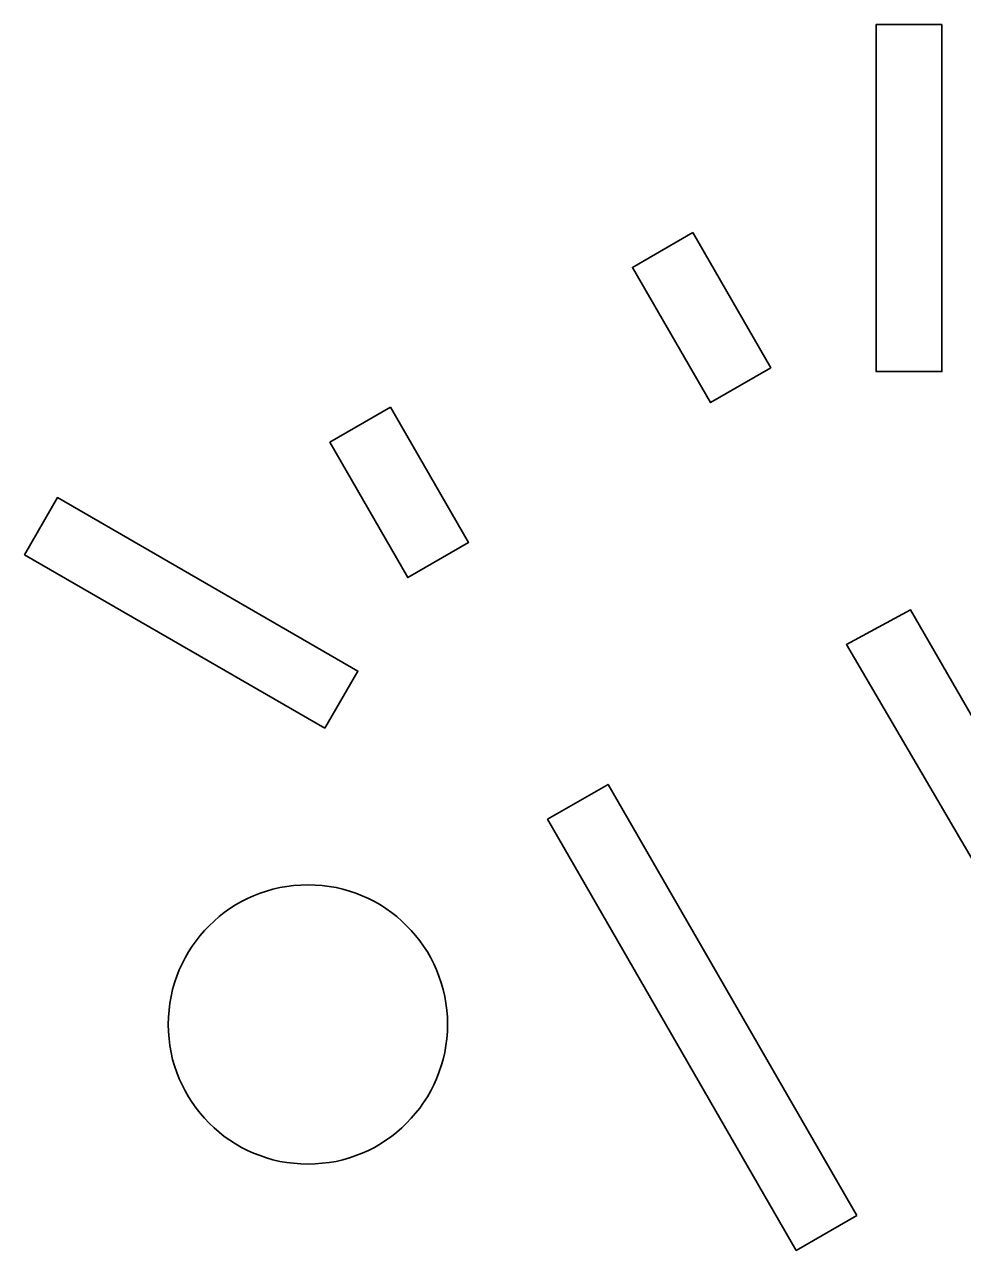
# Model space of a CAD drawing. Header units: centimetres. Extents: x -71 to 43, y 6 to 54.
# Drawn here: x 19.85 to 28.39, y 36.99 to 48.13 of the extents above; entities that cross this region are included whole.
import ezdxf

# ---------------------------------------------------------------- set-up
doc = ezdxf.new("R2010")
doc.units = ezdxf.units.CM
doc.header["$MEASUREMENT"] = 0
doc.layers.add('Camada 1', color=7, linetype='Continuous')

msp = doc.modelspace()

# ---------------------------------------------------------------- linework, layer by layer
at = {"layer": 'Camada 1', "color": 240, "lineweight": 35}
for points, knots in [([(28.19698, 48.13239), (28.19698, 48.13239), (27.59698, 48.13239), (27.59698, 48.13239), (27.59698, 48.13239), (27.59698, 48.13239), (27.59698, 44.97739), (27.59698, 44.97739), (27.59698, 44.97739), (27.59698, 44.97739), (28.19698, 44.97739), (28.19698, 44.97739), (28.19698, 44.97739), (28.19698, 44.97739), (28.19698, 48.13239), (28.19698, 48.13239)], [0, 0, 0, 0, 0.2, 0.2, 0.2, 0.2, 0.4, 0.4, 0.4, 0.4, 0.6, 0.6, 0.6, 0.6, 1, 1, 1, 1]), ([(25.93198, 46.24239), (25.93198, 46.24239), (25.38198, 45.92489), (25.38198, 45.92489), (25.38198, 45.92489), (25.38198, 45.92489), (26.09198, 44.69489), (26.09198, 44.69489), (26.09198, 44.69489), (26.09198, 44.69489), (26.63947, 45.01239), (26.63947, 45.01239), (26.63947, 45.01239), (26.63947, 45.01239), (25.93198, 46.24239), (25.93198, 46.24239)], [0, 0, 0, 0, 0.2, 0.2, 0.2, 0.2, 0.4, 0.4, 0.4, 0.4, 0.6, 0.6, 0.6, 0.6, 1, 1, 1, 1]), ([(23.17948, 44.65239), (23.17948, 44.65239), (22.62947, 44.33489), (22.62947, 44.33489), (22.62947, 44.33489), (22.62947, 44.33489), (23.33948, 43.10489), (23.33948, 43.10489), (23.33948, 43.10489), (23.33948, 43.10489), (23.88948, 43.42239), (23.88948, 43.42239), (23.88948, 43.42239), (23.88948, 43.42239), (23.17948, 44.65239), (23.17948, 44.65239)], [0, 0, 0, 0, 0.2, 0.2, 0.2, 0.2, 0.4, 0.4, 0.4, 0.4, 0.6, 0.6, 0.6, 0.6, 1, 1, 1, 1]), ([(22.58448, 41.73489), (22.58448, 41.73489), (19.85198, 43.31239), (19.85198, 43.31239), (19.85198, 43.31239), (19.85198, 43.31239), (20.15198, 43.83238), (20.15198, 43.83238), (20.15198, 43.83238), (20.15198, 43.83238), (22.88448, 42.25488), (22.88448, 42.25488), (22.88448, 42.25488), (22.88448, 42.25488), (22.58448, 41.73489), (22.58448, 41.73489)], [0, 0, 0, 0, 0.2, 0.2, 0.2, 0.2, 0.4, 0.4, 0.4, 0.4, 0.6, 0.6, 0.6, 0.6, 1, 1, 1, 1]), ([(30.17197, 38.89488), (30.17197, 38.89488), (29.62448, 38.57738), (29.62448, 38.57738), (29.62448, 38.57738), (29.62448, 38.57738), (27.32698, 42.49488), (27.32698, 42.49488), (27.32698, 42.49488), (27.32698, 42.49488), (27.90947, 42.81238), (27.90947, 42.81238), (27.90947, 42.81238), (27.90947, 42.81238), (30.17197, 38.89488), (30.17197, 38.89488)], [0, 0, 0, 0, 0.2, 0.2, 0.2, 0.2, 0.4, 0.4, 0.4, 0.4, 0.6, 0.6, 0.6, 0.6, 1, 1, 1, 1]), ([(27.42198, 37.30488), (27.42198, 37.30488), (26.87198, 36.98738), (26.87198, 36.98738), (26.87198, 36.98738), (26.87198, 36.98738), (24.60948, 40.90738), (24.60948, 40.90738), (24.60948, 40.90738), (24.60948, 40.90738), (25.15948, 41.22488), (25.15948, 41.22488), (25.15948, 41.22488), (25.15948, 41.22488), (27.42198, 37.30488), (27.42198, 37.30488)], [0, 0, 0, 0, 0.2, 0.2, 0.2, 0.2, 0.4, 0.4, 0.4, 0.4, 0.6, 0.6, 0.6, 0.6, 1, 1, 1, 1]), ([(22.42948, 37.77238), (22.42948, 37.77238), (22.36448, 37.77488), (22.36448, 37.77488), (22.36448, 37.77488), (22.36448, 37.77488), (22.29948, 37.77988), (22.29948, 37.77988), (22.29948, 37.77988), (22.29948, 37.77988), (22.23698, 37.78739), (22.23698, 37.78739), (22.23698, 37.78739), (22.23698, 37.78739), (22.17447, 37.79739), (22.17447, 37.79739), (22.17447, 37.79739), (22.17447, 37.79739), (22.11198, 37.81238), (22.11198, 37.81238), (22.11198, 37.81238), (22.11198, 37.81238), (22.05198, 37.82988), (22.05198, 37.82988), (22.05198, 37.82988), (22.05198, 37.82988), (21.99447, 37.84988), (21.99447, 37.84988), (21.99447, 37.84988), (21.99447, 37.84988), (21.93448, 37.87238), (21.93448, 37.87238), (21.93448, 37.87238), (21.93448, 37.87238), (21.87948, 37.89739), (21.87948, 37.89739), (21.87948, 37.89739), (21.87948, 37.89739), (21.82448, 37.92489), (21.82448, 37.92489), (21.82448, 37.92489), (21.82448, 37.92489), (21.77198, 37.95739), (21.77198, 37.95739), (21.77198, 37.95739), (21.77198, 37.95739), (21.71947, 37.98988), (21.71947, 37.98988), (21.71947, 37.98988), (21.71947, 37.98988), (21.66948, 38.02489), (21.66948, 38.02489), (21.66948, 38.02489), (21.66948, 38.02489), (21.62198, 38.06238), (21.62198, 38.06238), (21.62198, 38.06238), (21.62198, 38.06238), (21.57698, 38.10239), (21.57698, 38.10239), (21.57698, 38.10239), (21.57698, 38.10239), (21.53198, 38.14489), (21.53198, 38.14489), (21.53198, 38.14489), (21.53198, 38.14489), (21.48948, 38.18988), (21.48948, 38.18988), (21.48948, 38.18988), (21.48948, 38.18988), (21.44948, 38.23489), (21.44948, 38.23489), (21.44948, 38.23489), (21.44948, 38.23489), (21.41198, 38.28239), (21.41198, 38.28239), (21.41198, 38.28239), (21.41198, 38.28239), (21.37698, 38.33239), (21.37698, 38.33239), (21.37698, 38.33239), (21.37698, 38.33239), (21.34448, 38.38488), (21.34448, 38.38488), (21.34448, 38.38488), (21.34448, 38.38488), (21.31198, 38.43738), (21.31198, 38.43738), (21.31198, 38.43738), (21.31198, 38.43738), (21.28448, 38.49239), (21.28448, 38.49239), (21.28448, 38.49239), (21.28448, 38.49239), (21.25948, 38.54738), (21.25948, 38.54738), (21.25948, 38.54738), (21.25948, 38.54738), (21.23698, 38.60488), (21.23698, 38.60488), (21.23698, 38.60488), (21.23698, 38.60488), (21.21698, 38.66488), (21.21698, 38.66488), (21.21698, 38.66488), (21.21698, 38.66488), (21.19948, 38.72488), (21.19948, 38.72488), (21.19948, 38.72488), (21.19948, 38.72488), (21.18698, 38.78739), (21.18698, 38.78739), (21.18698, 38.78739), (21.18698, 38.78739), (21.17448, 38.84989), (21.17448, 38.84989), (21.17448, 38.84989), (21.17448, 38.84989), (21.16698, 38.91238), (21.16698, 38.91238), (21.16698, 38.91238), (21.16698, 38.91238), (21.16197, 38.97739), (21.16197, 38.97739), (21.16197, 38.97739), (21.16197, 38.97739), (21.15948, 39.04238), (21.15948, 39.04238), (21.15948, 39.04238), (21.15948, 39.04238), (21.16197, 39.10739), (21.16197, 39.10739), (21.16197, 39.10739), (21.16197, 39.10739), (21.16698, 39.17238), (21.16698, 39.17238), (21.16698, 39.17238), (21.16698, 39.17238), (21.17448, 39.23489), (21.17448, 39.23489), (21.17448, 39.23489), (21.17448, 39.23489), (21.18698, 39.29738), (21.18698, 39.29738), (21.18698, 39.29738), (21.18698, 39.29738), (21.19948, 39.35988), (21.19948, 39.35988), (21.19948, 39.35988), (21.19948, 39.35988), (21.21698, 39.41988), (21.21698, 39.41988), (21.21698, 39.41988), (21.21698, 39.41988), (21.23698, 39.47988), (21.23698, 39.47988), (21.23698, 39.47988), (21.23698, 39.47988), (21.25948, 39.53738), (21.25948, 39.53738), (21.25948, 39.53738), (21.25948, 39.53738), (21.28448, 39.59239), (21.28448, 39.59239), (21.28448, 39.59239), (21.28448, 39.59239), (21.31448, 39.64738), (21.31448, 39.64738), (21.31448, 39.64738), (21.31448, 39.64738), (21.34448, 39.70239), (21.34448, 39.70239), (21.34448, 39.70239), (21.34448, 39.70239), (21.37698, 39.75239), (21.37698, 39.75239), (21.37698, 39.75239), (21.37698, 39.75239), (21.41198, 39.80239), (21.41198, 39.80239), (21.41198, 39.80239), (21.41198, 39.80239), (21.44948, 39.84989), (21.44948, 39.84989), (21.44948, 39.84989), (21.44948, 39.84989), (21.48948, 39.89738), (21.48948, 39.89738), (21.48948, 39.89738), (21.48948, 39.89738), (21.53198, 39.93989), (21.53198, 39.93989), (21.53198, 39.93989), (21.53198, 39.93989), (21.57698, 39.98238), (21.57698, 39.98238), (21.57698, 39.98238), (21.57698, 39.98238), (21.62198, 40.02238), (21.62198, 40.02238), (21.62198, 40.02238), (21.62198, 40.02238), (21.66948, 40.05989), (21.66948, 40.05989), (21.66948, 40.05989), (21.66948, 40.05989), (21.71947, 40.09488), (21.71947, 40.09488), (21.71947, 40.09488), (21.71947, 40.09488), (21.77198, 40.12989), (21.77198, 40.12989), (21.77198, 40.12989), (21.77198, 40.12989), (21.82448, 40.15989), (21.82448, 40.15989), (21.82448, 40.15989), (21.82448, 40.15989), (21.87948, 40.18739), (21.87948, 40.18739), (21.87948, 40.18739), (21.87948, 40.18739), (21.93448, 40.21238), (21.93448, 40.21238), (21.93448, 40.21238), (21.93448, 40.21238), (21.99447, 40.23488), (21.99447, 40.23488), (21.99447, 40.23488), (21.99447, 40.23488), (22.05198, 40.25488), (22.05198, 40.25488), (22.05198, 40.25488), (22.05198, 40.25488), (22.11198, 40.27238), (22.11198, 40.27238), (22.11198, 40.27238), (22.11198, 40.27238), (22.17447, 40.28739), (22.17447, 40.28739), (22.17447, 40.28739), (22.17447, 40.28739), (22.23698, 40.29739), (22.23698, 40.29739), (22.23698, 40.29739), (22.23698, 40.29739), (22.29948, 40.30488), (22.29948, 40.30488), (22.29948, 40.30488), (22.29948, 40.30488), (22.36448, 40.30988), (22.36448, 40.30988), (22.36448, 40.30988), (22.36448, 40.30988), (22.42948, 40.31238), (22.42948, 40.31238), (22.42948, 40.31238), (22.42948, 40.31238), (22.49448, 40.30988), (22.49448, 40.30988), (22.49448, 40.30988), (22.49448, 40.30988), (22.55948, 40.30488), (22.55948, 40.30488), (22.55948, 40.30488), (22.55948, 40.30488), (22.62448, 40.29739), (22.62448, 40.29739), (22.62448, 40.29739), (22.62448, 40.29739), (22.68698, 40.28739), (22.68698, 40.28739), (22.68698, 40.28739), (22.68698, 40.28739), (22.74698, 40.27238), (22.74698, 40.27238), (22.74698, 40.27238), (22.74698, 40.27238), (22.80698, 40.25488), (22.80698, 40.25488), (22.80698, 40.25488), (22.80698, 40.25488), (22.86698, 40.23488), (22.86698, 40.23488), (22.86698, 40.23488), (22.86698, 40.23488), (22.92448, 40.21238), (22.92448, 40.21238), (22.92448, 40.21238), (22.92448, 40.21238), (22.97948, 40.18739), (22.97948, 40.18739), (22.97948, 40.18739), (22.97948, 40.18739), (23.03448, 40.15989), (23.03448, 40.15989), (23.03448, 40.15989), (23.03448, 40.15989), (23.08947, 40.12989), (23.08947, 40.12989), (23.08947, 40.12989), (23.08947, 40.12989), (23.13948, 40.09488), (23.13948, 40.09488), (23.13948, 40.09488), (23.13948, 40.09488), (23.18948, 40.05989), (23.18948, 40.05989), (23.18948, 40.05989), (23.18948, 40.05989), (23.23698, 40.02238), (23.23698, 40.02238), (23.23698, 40.02238), (23.23698, 40.02238), (23.28447, 39.98238), (23.28447, 39.98238), (23.28447, 39.98238), (23.28447, 39.98238), (23.32697, 39.93989), (23.32697, 39.93989), (23.32697, 39.93989), (23.32697, 39.93989), (23.36948, 39.89738), (23.36948, 39.89738), (23.36948, 39.89738), (23.36948, 39.89738), (23.40948, 39.84989), (23.40948, 39.84989), (23.40948, 39.84989), (23.40948, 39.84989), (23.44698, 39.80239), (23.44698, 39.80239), (23.44698, 39.80239), (23.44698, 39.80239), (23.48198, 39.75239), (23.48198, 39.75239), (23.48198, 39.75239), (23.48198, 39.75239), (23.51698, 39.70239), (23.51698, 39.70239), (23.51698, 39.70239), (23.51698, 39.70239), (23.54698, 39.64738), (23.54698, 39.64738), (23.54698, 39.64738), (23.54698, 39.64738), (23.57448, 39.59239), (23.57448, 39.59239), (23.57448, 39.59239), (23.57448, 39.59239), (23.59948, 39.53738), (23.59948, 39.53738), (23.59948, 39.53738), (23.59948, 39.53738), (23.62197, 39.47988), (23.62197, 39.47988), (23.62197, 39.47988), (23.62197, 39.47988), (23.64197, 39.41988), (23.64197, 39.41988), (23.64197, 39.41988), (23.64197, 39.41988), (23.65948, 39.35988), (23.65948, 39.35988), (23.65948, 39.35988), (23.65948, 39.35988), (23.67448, 39.29738), (23.67448, 39.29738), (23.67448, 39.29738), (23.67448, 39.29738), (23.68447, 39.23489), (23.68447, 39.23489), (23.68447, 39.23489), (23.68447, 39.23489), (23.69448, 39.17238), (23.69448, 39.17238), (23.69448, 39.17238), (23.69448, 39.17238), (23.69948, 39.10739), (23.69948, 39.10739), (23.69948, 39.10739), (23.69948, 39.10739), (23.69948, 39.04238), (23.69948, 39.04238), (23.69948, 39.04238), (23.69948, 39.04238), (23.69948, 38.97739), (23.69948, 38.97739), (23.69948, 38.97739), (23.69948, 38.97739), (23.69448, 38.91238), (23.69448, 38.91238), (23.69448, 38.91238), (23.69448, 38.91238), (23.68447, 38.84989), (23.68447, 38.84989), (23.68447, 38.84989), (23.68447, 38.84989), (23.67448, 38.78739), (23.67448, 38.78739), (23.67448, 38.78739), (23.67448, 38.78739), (23.65948, 38.72488), (23.65948, 38.72488), (23.65948, 38.72488), (23.65948, 38.72488), (23.64197, 38.66488), (23.64197, 38.66488), (23.64197, 38.66488), (23.64197, 38.66488), (23.62197, 38.60488), (23.62197, 38.60488), (23.62197, 38.60488), (23.62197, 38.60488), (23.59948, 38.54738), (23.59948, 38.54738), (23.59948, 38.54738), (23.59948, 38.54738), (23.57448, 38.49239), (23.57448, 38.49239), (23.57448, 38.49239), (23.57448, 38.49239), (23.54698, 38.43738), (23.54698, 38.43738), (23.54698, 38.43738), (23.54698, 38.43738), (23.51698, 38.38488), (23.51698, 38.38488), (23.51698, 38.38488), (23.51698, 38.38488), (23.48198, 38.33239), (23.48198, 38.33239), (23.48198, 38.33239), (23.48198, 38.33239), (23.44698, 38.28239), (23.44698, 38.28239), (23.44698, 38.28239), (23.44698, 38.28239), (23.40948, 38.23489), (23.40948, 38.23489), (23.40948, 38.23489), (23.40948, 38.23489), (23.36948, 38.18988), (23.36948, 38.18988), (23.36948, 38.18988), (23.36948, 38.18988), (23.32697, 38.14489), (23.32697, 38.14489), (23.32697, 38.14489), (23.32697, 38.14489), (23.28447, 38.10239), (23.28447, 38.10239), (23.28447, 38.10239), (23.28447, 38.10239), (23.23698, 38.06238), (23.23698, 38.06238), (23.23698, 38.06238), (23.23698, 38.06238), (23.18948, 38.02489), (23.18948, 38.02489), (23.18948, 38.02489), (23.18948, 38.02489), (23.13948, 37.98988), (23.13948, 37.98988), (23.13948, 37.98988), (23.13948, 37.98988), (23.08947, 37.95739), (23.08947, 37.95739), (23.08947, 37.95739), (23.08947, 37.95739), (23.03448, 37.92489), (23.03448, 37.92489), (23.03448, 37.92489), (23.03448, 37.92489), (22.97948, 37.89739), (22.97948, 37.89739), (22.97948, 37.89739), (22.97948, 37.89739), (22.92448, 37.87238), (22.92448, 37.87238), (22.92448, 37.87238), (22.92448, 37.87238), (22.86698, 37.84988), (22.86698, 37.84988), (22.86698, 37.84988), (22.86698, 37.84988), (22.80698, 37.82988), (22.80698, 37.82988), (22.80698, 37.82988), (22.80698, 37.82988), (22.74698, 37.81238), (22.74698, 37.81238), (22.74698, 37.81238), (22.74698, 37.81238), (22.68698, 37.79739), (22.68698, 37.79739), (22.68698, 37.79739), (22.68698, 37.79739), (22.62448, 37.78739), (22.62448, 37.78739), (22.62448, 37.78739), (22.62448, 37.78739), (22.55948, 37.77988), (22.55948, 37.77988), (22.55948, 37.77988), (22.55948, 37.77988), (22.49448, 37.77488), (22.49448, 37.77488), (22.49448, 37.77488), (22.49448, 37.77488), (22.42948, 37.77238), (22.42948, 37.77238)], [0, 0, 0, 0, 0.00775194, 0.00775194, 0.00775194, 0.00775194, 0.01550388, 0.01550388, 0.01550388, 0.01550388, 0.02325581, 0.02325581, 0.02325581, 0.02325581, 0.03100775, 0.03100775, 0.03100775, 0.03100775, 0.03875969, 0.03875969, 0.03875969, 0.03875969, 0.04651163, 0.04651163, 0.04651163, 0.04651163, 0.05426357, 0.05426357, 0.05426357, 0.05426357, 0.0620155, 0.0620155, 0.0620155, 0.0620155, 0.06976744, 0.06976744, 0.06976744, 0.06976744, 0.07751938, 0.07751938, 0.07751938, 0.07751938, 0.08527132, 0.08527132, 0.08527132, 0.08527132, 0.09302326, 0.09302326, 0.09302326, 0.09302326, 0.10077519, 0.10077519, 0.10077519, 0.10077519, 0.10852713, 0.10852713, 0.10852713, 0.10852713, 0.11627907, 0.11627907, 0.11627907, 0.11627907, 0.12403101, 0.12403101, 0.12403101, 0.12403101, 0.13178295, 0.13178295, 0.13178295, 0.13178295, 0.13953488, 0.13953488, 0.13953488, 0.13953488, 0.14728682, 0.14728682, 0.14728682, 0.14728682, 0.15503876, 0.15503876, 0.15503876, 0.15503876, 0.1627907, 0.1627907, 0.1627907, 0.1627907, 0.17054264, 0.17054264, 0.17054264, 0.17054264, 0.17829457, 0.17829457, 0.17829457, 0.17829457, 0.18604651, 0.18604651, 0.18604651, 0.18604651, 0.19379845, 0.19379845, 0.19379845, 0.19379845, 0.20155039, 0.20155039, 0.20155039, 0.20155039, 0.20930233, 0.20930233, 0.20930233, 0.20930233, 0.21705426, 0.21705426, 0.21705426, 0.21705426, 0.2248062, 0.2248062, 0.2248062, 0.2248062, 0.23255814, 0.23255814, 0.23255814, 0.23255814, 0.24031008, 0.24031008, 0.24031008, 0.24031008, 0.24806202, 0.24806202, 0.24806202, 0.24806202, 0.25581395, 0.25581395, 0.25581395, 0.25581395, 0.26356589, 0.26356589, 0.26356589, 0.26356589, 0.27131783, 0.27131783, 0.27131783, 0.27131783, 0.27906977, 0.27906977, 0.27906977, 0.27906977, 0.28682171, 0.28682171, 0.28682171, 0.28682171, 0.29457364, 0.29457364, 0.29457364, 0.29457364, 0.30232558, 0.30232558, 0.30232558, 0.30232558, 0.31007752, 0.31007752, 0.31007752, 0.31007752, 0.31782946, 0.31782946, 0.31782946, 0.31782946, 0.3255814, 0.3255814, 0.3255814, 0.3255814, 0.33333333, 0.33333333, 0.33333333, 0.33333333, 0.34108527, 0.34108527, 0.34108527, 0.34108527, 0.34883721, 0.34883721, 0.34883721, 0.34883721, 0.35658915, 0.35658915, 0.35658915, 0.35658915, 0.36434109, 0.36434109, 0.36434109, 0.36434109, 0.37209302, 0.37209302, 0.37209302, 0.37209302, 0.37984496, 0.37984496, 0.37984496, 0.37984496, 0.3875969, 0.3875969, 0.3875969, 0.3875969, 0.39534884, 0.39534884, 0.39534884, 0.39534884, 0.40310078, 0.40310078, 0.40310078, 0.40310078, 0.41085271, 0.41085271, 0.41085271, 0.41085271, 0.41860465, 0.41860465, 0.41860465, 0.41860465, 0.42635659, 0.42635659, 0.42635659, 0.42635659, 0.43410853, 0.43410853, 0.43410853, 0.43410853, 0.44186047, 0.44186047, 0.44186047, 0.44186047, 0.4496124, 0.4496124, 0.4496124, 0.4496124, 0.45736434, 0.45736434, 0.45736434, 0.45736434, 0.46511628, 0.46511628, 0.46511628, 0.46511628, 0.47286822, 0.47286822, 0.47286822, 0.47286822, 0.48062016, 0.48062016, 0.48062016, 0.48062016, 0.48837209, 0.48837209, 0.48837209, 0.48837209, 0.49612403, 0.49612403, 0.49612403, 0.49612403, 0.50387597, 0.50387597, 0.50387597, 0.50387597, 0.51162791, 0.51162791, 0.51162791, 0.51162791, 0.51937984, 0.51937984, 0.51937984, 0.51937984, 0.52713178, 0.52713178, 0.52713178, 0.52713178, 0.53488372, 0.53488372, 0.53488372, 0.53488372, 0.54263566, 0.54263566, 0.54263566, 0.54263566, 0.5503876, 0.5503876, 0.5503876, 0.5503876, 0.55813953, 0.55813953, 0.55813953, 0.55813953, 0.56589147, 0.56589147, 0.56589147, 0.56589147, 0.57364341, 0.57364341, 0.57364341, 0.57364341, 0.58139535, 0.58139535, 0.58139535, 0.58139535, 0.58914729, 0.58914729, 0.58914729, 0.58914729, 0.59689922, 0.59689922, 0.59689922, 0.59689922, 0.60465116, 0.60465116, 0.60465116, 0.60465116, 0.6124031, 0.6124031, 0.6124031, 0.6124031, 0.62015504, 0.62015504, 0.62015504, 0.62015504, 0.62790698, 0.62790698, 0.62790698, 0.62790698, 0.63565891, 0.63565891, 0.63565891, 0.63565891, 0.64341085, 0.64341085, 0.64341085, 0.64341085, 0.65116279, 0.65116279, 0.65116279, 0.65116279, 0.65891473, 0.65891473, 0.65891473, 0.65891473, 0.66666667, 0.66666667, 0.66666667, 0.66666667, 0.6744186, 0.6744186, 0.6744186, 0.6744186, 0.68217054, 0.68217054, 0.68217054, 0.68217054, 0.68992248, 0.68992248, 0.68992248, 0.68992248, 0.69767442, 0.69767442, 0.69767442, 0.69767442, 0.70542636, 0.70542636, 0.70542636, 0.70542636, 0.71317829, 0.71317829, 0.71317829, 0.71317829, 0.72093023, 0.72093023, 0.72093023, 0.72093023, 0.72868217, 0.72868217, 0.72868217, 0.72868217, 0.73643411, 0.73643411, 0.73643411, 0.73643411, 0.74418605, 0.74418605, 0.74418605, 0.74418605, 0.75193798, 0.75193798, 0.75193798, 0.75193798, 0.75968992, 0.75968992, 0.75968992, 0.75968992, 0.76744186, 0.76744186, 0.76744186, 0.76744186, 0.7751938, 0.7751938, 0.7751938, 0.7751938, 0.78294574, 0.78294574, 0.78294574, 0.78294574, 0.79069767, 0.79069767, 0.79069767, 0.79069767, 0.79844961, 0.79844961, 0.79844961, 0.79844961, 0.80620155, 0.80620155, 0.80620155, 0.80620155, 0.81395349, 0.81395349, 0.81395349, 0.81395349, 0.82170543, 0.82170543, 0.82170543, 0.82170543, 0.82945736, 0.82945736, 0.82945736, 0.82945736, 0.8372093, 0.8372093, 0.8372093, 0.8372093, 0.84496124, 0.84496124, 0.84496124, 0.84496124, 0.85271318, 0.85271318, 0.85271318, 0.85271318, 0.86046512, 0.86046512, 0.86046512, 0.86046512, 0.86821705, 0.86821705, 0.86821705, 0.86821705, 0.87596899, 0.87596899, 0.87596899, 0.87596899, 0.88372093, 0.88372093, 0.88372093, 0.88372093, 0.89147287, 0.89147287, 0.89147287, 0.89147287, 0.89922481, 0.89922481, 0.89922481, 0.89922481, 0.90697674, 0.90697674, 0.90697674, 0.90697674, 0.91472868, 0.91472868, 0.91472868, 0.91472868, 0.92248062, 0.92248062, 0.92248062, 0.92248062, 0.93023256, 0.93023256, 0.93023256, 0.93023256, 0.9379845, 0.9379845, 0.9379845, 0.9379845, 0.94573643, 0.94573643, 0.94573643, 0.94573643, 0.95348837, 0.95348837, 0.95348837, 0.95348837, 0.96124031, 0.96124031, 0.96124031, 0.96124031, 0.96899225, 0.96899225, 0.96899225, 0.96899225, 0.97674419, 0.97674419, 0.97674419, 0.97674419, 0.98449612, 0.98449612, 0.98449612, 0.98449612, 1, 1, 1, 1])]:
    msp.add_open_spline(points, degree=3, knots=knots, dxfattribs=at)

doc.saveas('drawing.dxf')
